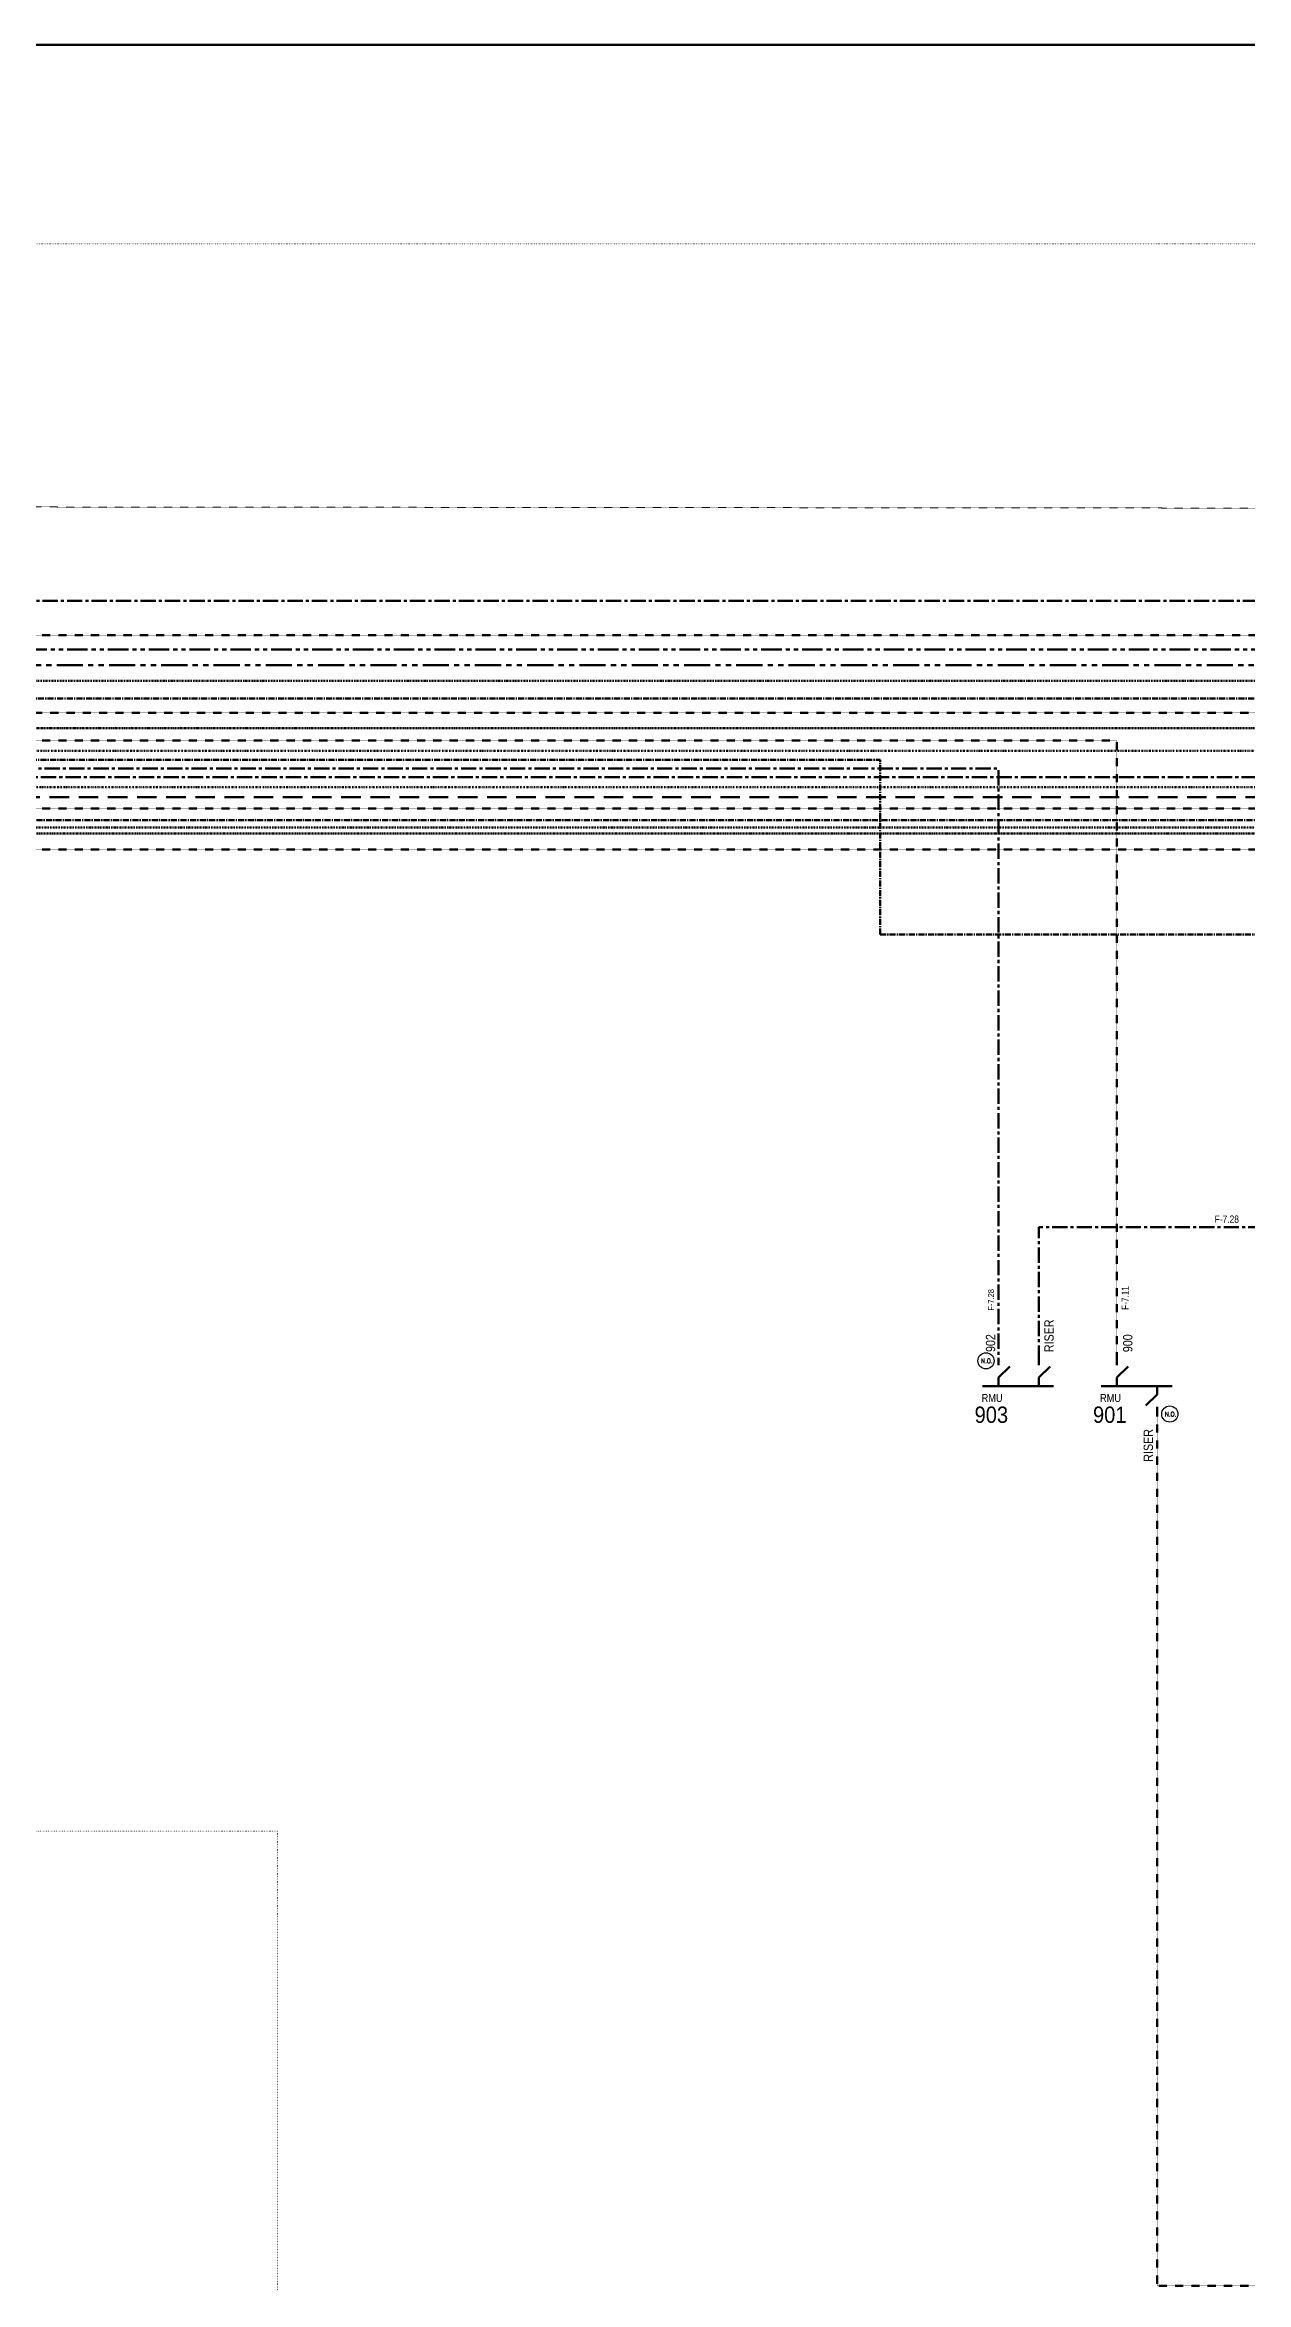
# Model space of a CAD drawing. Header units: metres. Extents: x 65984 to 144644, y -19036 to 23726.
# Drawn here: x 121924 to 122660, y 21464 to 22835 of the extents above; entities that cross this region are included whole.
import ezdxf
from ezdxf.enums import TextEntityAlignment as Align

# ---------------------------------------------------------------- set-up
doc = ezdxf.new("R2010")
doc.units = ezdxf.units.M
doc.header["$MEASUREMENT"] = 0
for name, pattern in [('( Center )', [2, 1.25, -0.25, 0.25, -0.25]), ('( Phantom )', [2.5, 1.25, -0.25, 0.25, -0.25, 0.25, -0.25]), ('DGN Style 1', [0.6, 0, -0.6]), ('DGN Style 3', [0.013877, 0, -0.013877]), ('DGN Style 4', [1.6, 0.8, -0.4, 0, -0.4]), ('DGN Style 6', [1.9, 0.7, -0.4, 0, -0.4, 0, -0.4]), ('DGN Style 7', [2, 0.9, -0.4, 0.3, -0.4]), ('HIDDEN2', [2381.25, 1587.5, -793.75])]:
    doc.linetypes.add(name, pattern=pattern)
doc.layers.get('0').update_dxf_attribs({"color": 95, "lineweight": 40})
for name, color, linetype, lineweight in [('d_eos', 111, 'Continuous', 40), ('d_eos no', 121, 'Continuous', 40), ('d_grid line', 7, 'DGN Style 1', 0), ('d_switch', 95, 'Continuous', 40), ('d_ug cable', 95, 'Continuous', 40), ('d_ug main line', 95, 'Continuous', 40), ('d_ug tf', 1, 'Continuous', 40), ('FDR  1  16', 234, 'Continuous', 40), ('Level 37', 7, 'Continuous', 0), ('O H MAIN FEEDER', 4, 'Continuous', 100), ('SW N O', 114, 'Continuous', 30)]:
    doc.layers.add(name, color=color, linetype=linetype, lineweight=lineweight)
doc.styles.add('Style-Arial', font='arial.ttf')
doc.styles.add('Style-ENGINEERING', font='ENGINEERING.shx')
doc.styles.add('Style-msdefault', font='msdefault.shx')
doc.styles.add('Style-STANDARD', font='STANDARD.shx')

# ---------------------------------------------------------------- blocks, each defined once
blk = doc.blocks.new('*U967')
at = {"layer": 'SW N O', "color": 3, "ltscale": 0.426762}
blk.add_circle((0, 0), 16.8, dxfattribs=at)
at = {"layer": 'SW N O', "color": 3, "style": 'Style-STANDARD'}
blk.add_text('N.O.', height=9.6, dxfattribs=at).set_placement((1.7, -0.2), align=Align.MIDDLE_CENTER)

msp = doc.modelspace()

# ---------------------------------------------------------------- linework, layer by layer
at = {"color": 7, "linetype": '( Phantom )', "lineweight": 106, "ltscale": 12.802868, "flags": 128}
msp.add_lwpolyline([(125652, 21392.2), (125652, 21375.1), (125221.9, 21375.1), (125221.9, 22454.8), (114309.9, 22454.8), (114309.9, 20185.2)], dxfattribs=at)
at = {"color": 7, "linetype": 'DGN Style 3', "lineweight": 140, "flags": 128}
msp.add_lwpolyline([(125438.9, 21093.7), (125438.9, 21073.4), (125198.6, 21073.4), (125198.6, 22425.7), (114384.5, 22425.7), (114384.5, 20185.2)], dxfattribs=at)
at = {"layer": 'd_eos', "color": 7, "linetype": 'Continuous', "lineweight": 211, "ltscale": 0.638341}
for p, q in [((122508.3, 22026.1), (122508.3, 22028.9)), ((122508.3, 22018.6), (122515.3, 22025.4)), ((122533, 22026.1), (122533, 22028.9)), ((122533, 22018.6), (122540, 22025.4)), ((122580.8, 22026.1), (122580.8, 22028.9)), ((122580.8, 22018.6), (122587.8, 22025.4)), ((122508.3, 22014), (122508.3, 22018.6)), ((122533, 22014), (122533, 22018.6)), ((122580.8, 22014), (122580.8, 22018.6)), ((122605.5, 22008.2), (122598.5, 22001.4)), ((122605.5, 22012.8), (122605.5, 22008.2)), ((122605.5, 22000.7), (122605.5, 21997.9))]:
    msp.add_line(p, q, dxfattribs=at)
at = {"layer": 'd_eos', "color": 7, "linetype": 'Continuous', "lineweight": 211, "ltscale": 0.54966}
for p, q in [((122498.6, 22013.2), (122542.1, 22013.2)), ((122571.1, 22013.2), (122614.6, 22013.2))]:
    msp.add_line(p, q, dxfattribs=at)
at = {"layer": 'd_grid line', "color": 7, "linetype": 'DGN Style 1', "lineweight": 0, "flags": 128}
for points in [[(133459.3, 19332.1), (133459.3, 22713), (107396.8, 22713), (107396.8, 19332.1)], [(122066.8, 21740.8), (121621.1, 21740.8), (121621.1, 20794.9), (122066.8, 20794.9)]]:
    msp.add_lwpolyline(points, close=True, dxfattribs=at)
at = {"layer": 'd_ug cable', "color": 1, "linetype": 'DGN Style 3', "lineweight": 0}
msp.add_line((107935.2, 22564.4), (133669.6, 22541.1), dxfattribs=at)
at = {"layer": 'd_ug cable', "color": 3, "linetype": 'DGN Style 3', "lineweight": 100, "flags": 128}
for points in [[(122580.8, 22028.9), (122580.8, 22408.7), (114426.3, 22408.7), (114426.3, 20316.3), (114440.7, 20316.3), (114440.7, 20304.2)], [(122605.5, 21997.9), (122605.5, 21462.2), (123333.1, 21462.2), (123333.1, 21409.9)]]:
    msp.add_lwpolyline(points, dxfattribs=at)
at = {"layer": 'd_ug cable', "color": 206, "linetype": 'DGN Style 3', "lineweight": 100, "flags": 128}
msp.add_lwpolyline([(116176.4, 20628.2), (116176.4, 20750.7), (116176.2, 20750.7), (116176.2, 20751.9), (115709.1, 20751.9), (115709.1, 20898.3), (115443.6, 20898.3), (115443.6, 22367.1), (125153.1, 22367.1), (125153.1, 21679.5), (125516.2, 21679.5), (125516.2, 21661.2)], dxfattribs=at)
at = {"layer": 'd_ug cable', "color": 251, "linetype": 'DGN Style 3', "lineweight": 100, "flags": 128}
msp.add_lwpolyline([(116822.6, 20861.1), (116854.8, 20861.1), (116854.8, 20884.9), (116988.6, 20884.9), (116988.6, 22342), (125130.4, 22342), (125130.4, 21815.4), (125262.4, 21815.4)], dxfattribs=at)
at = {"layer": 'd_ug main line', "color": 22, "linetype": '( Phantom )', "lineweight": 100, "ltscale": 10, "flags": 128}
msp.add_lwpolyline([(125479.8, 20968.6), (125479.8, 20987.3), (125233.2, 20987.3), (125233.2, 22464.4), (114290.4, 22464.4), (114290.4, 20185.2)], dxfattribs=at)
at = {"layer": 'd_ug main line', "color": 121, "linetype": 'DGN Style 3', "lineweight": 140, "flags": 128}
msp.add_lwpolyline([(125500.3, 21632.8), (125500.3, 21569.2), (125184.7, 21569.2), (125184.7, 22473.3), (115028.9, 22473.3), (115028.9, 20483.6)], dxfattribs=at)
at = {"layer": 'd_ug main line', "color": 157, "linetype": 'DGN Style 4', "lineweight": 140, "flags": 128}
msp.add_lwpolyline([(125418, 21017.4), (125418, 21004.7), (125214.8, 21004.7), (125214.8, 22445.3), (114327.5, 22445.3), (114327.5, 20185.2)], dxfattribs=at)
at = {"layer": 'd_ug main line', "color": 174, "linetype": '( Center )', "lineweight": 140, "ltscale": 2.94, "flags": 128}
for points in [[(125524.7, 21248.6), (125524.7, 21213.5), (125207, 21213.5), (125207, 22434.5), (114346, 22434.5), (114346, 20185.2)], [(125145.2, 22359.9), (115450.8, 22359.9), (115450.8, 20910), (116755.3, 20910), (116755.3, 20829.4)]]:
    msp.add_lwpolyline(points, dxfattribs=at)
at = {"layer": 'd_ug main line', "color": 200, "linetype": 'DGN Style 7', "lineweight": 80, "flags": 128}
msp.add_lwpolyline([(125307.5, 21308), (125307.5, 21295.5), (125190.6, 21295.5), (125190.6, 22416.2), (114403, 22416.2), (114403, 20185.2)], dxfattribs=at)
at = {"layer": 'd_ug main line', "color": 22, "linetype": 'DGN Style 6', "lineweight": 140, "flags": 128}
msp.add_lwpolyline([(125618.3, 21115.9), (125618.3, 21061.7), (125180.5, 21061.7), (125180.5, 22402.4), (114450, 22402.4), (114450, 20327), (114594.3, 20327), (114594.3, 20185)], dxfattribs=at)
at = {"layer": 'd_ug main line', "color": 6, "linetype": '( Center )', "lineweight": 140, "ltscale": 2.94, "flags": 128}
for points in [[(122435.8, 22289.9), (122435.8, 22396.9), (114473.5, 22396.9), (114473.5, 20369.9), (114797.7, 20369.9), (114797.7, 20360.4)], [(122435.8, 22289.9), (123095, 22289.9)]]:
    msp.add_lwpolyline(points, dxfattribs=at)
at = {"layer": 'd_ug main line', "color": 36, "linetype": 'HIDDEN2', "lineweight": 70, "ltscale": 0.0075}
msp.add_lwpolyline([(125386.1, 22374), (115436.3, 22374), (115436.3, 20892.1), (115702.4, 20892.1), (115702.4, 20746.4), (116184.6, 20746.4), (116184.6, 20578.3), (116242, 20578.3), (116242, 20553.6)], dxfattribs=at)
at = {"layer": 'd_ug main line', "color": 191, "linetype": 'DGN Style 7', "lineweight": 140, "flags": 128}
msp.add_lwpolyline([(125136.6, 22351.8), (116982.3, 22351.8), (116982.3, 20302.9), (116982.3, 20302.9), (116982.3, 19904.8), (116245.1, 19904.8), (116245.1, 20043.3)], dxfattribs=at)
at = {"layer": 'd_ug tf', "color": 134, "linetype": 'DGN Style 4', "lineweight": 140, "flags": 128}
msp.add_lwpolyline([(116559.6, 20376.8), (116559.6, 20301.7), (116974.8, 20301.7), (116974.8, 22355.5), (125242.7, 22355.5), (125242.7, 22015), (125262.4, 22015)], dxfattribs=at)
at = {"layer": 'FDR  1  16', "color": 30, "linetype": '( Center )', "lineweight": 70, "ltscale": 7.500037, "flags": 128}
msp.add_lwpolyline([(125479.8, 22171.7), (125254.2, 22171.7), (125254.2, 22494.3), (115424.6, 22494.3), (115424.6, 20879.7), (115646.9, 20879.7), (115646.9, 20384.3), (115406.5, 20384.3), (115406.5, 19836.9), (115912, 19836.9), (115912, 19932.7)], dxfattribs=at)
at = {"layer": 'FDR  1  16', "color": 30, "linetype": '( Center )', "lineweight": 106, "ltscale": 7.500037, "flags": 128}
msp.add_lwpolyline([(114989.9, 20379.2), (114989.9, 20383.5), (114490.7, 20383.5), (114490.7, 22391.5), (122508.3, 22391.5), (122508.3, 22028.9)], dxfattribs=at)
at = {"layer": 'FDR  1  16', "color": 1, "linetype": '( Center )', "lineweight": 70, "ltscale": 7.500037, "flags": 128}
msp.add_lwpolyline([(115013, 20327.8), (115013, 20397.6), (114501.7, 20397.6), (114501.7, 22386.2), (125172.7, 22386.2), (125172.7, 21502.1), (125488.9, 21502.1)], dxfattribs=at)
at = {"layer": 'FDR  1  16', "color": 30, "linetype": 'DGN Style 6', "lineweight": 70, "flags": 128}
msp.add_lwpolyline([(125349.8, 21236.3), (125349.8, 21221.5), (125166.1, 21221.5), (125166.1, 22380.2), (114512.9, 22380.2), (114512.9, 20408.4), (115057.6, 20408.4), (115057.6, 20185)], dxfattribs=at)
at = {"layer": 'FDR  1  16', "color": 1, "linetype": '( Center )', "lineweight": 106, "ltscale": 7.500037, "flags": 128}
msp.add_lwpolyline([(122533, 22028.9), (122533, 22110.7), (122681.3, 22110.7)], dxfattribs=at)
at = {"layer": 'O H MAIN FEEDER', "color": 140, "lineweight": 211, "ltscale": 0.498271, "flags": 128}
msp.add_lwpolyline([(106943.9, 22834.8), (144644.1, 22834.8), (144644.1, 19389.5), (106943.9, 19389.5)], close=True, dxfattribs=at)

# ---------------------------------------------------------------- block references
at = {"layer": 'SW N O', "color": 3, "xscale": 0.2950694635422144, "yscale": 0.2950694635422144, "zscale": 0.2950694635422144}
for p in [(122500.7, 22028.8), (122613.2, 21996.2)]:
    msp.add_blockref('*U967', p, dxfattribs=at)

# ---------------------------------------------------------------- texts
at = {"layer": 'd_eos no', "color": 7, "linetype": 'Continuous', "lineweight": 140, "style": 'Style-Arial', "width": 0.88}
for s, p in [('903', (122493.7, 22000.8)), ('901', (122566.2, 22000.8))]:
    msp.add_text(s, height=10, dxfattribs=at).set_placement(p, align=Align.TOP_LEFT)
at = {"layer": 'd_switch', "color": 1, "linetype": 'Continuous', "lineweight": 30, "style": 'Style-ENGINEERING', "width": 0.857143}
msp.add_text('F-7.28', height=4.48, dxfattribs=at).set_placement((122640.7, 22117.8), align=Align.TOP_LEFT)
at = {"layer": 'd_switch', "color": 2, "linetype": 'Continuous', "lineweight": 30, "style": 'Style-ENGINEERING', "width": 0.857143}
for s, height, p in [('F-7.28', 3.68, (122501.9, 22059.5)), ('F-7.11', 4.4, (122583.7, 22060)), ('RISER', 5.72, (122536.4, 22034.1)), ('902', 5.72, (122500.6, 22034.2)), ('900', 5.72, (122584.6, 22034.1)), ('RISER', 5.72, (122597.2, 21967))]:
    msp.add_text(s, height=height, rotation=90, dxfattribs=at).set_placement(p, align=Align.TOP_LEFT)
at = {"layer": 'Level 37', "color": 7, "linetype": 'Continuous', "lineweight": 100, "style": 'Style-msdefault', "width": 0.86}
for p in [(122498, 22008.5), (122570.5, 22008.5)]:
    msp.add_text('RMU', height=4.9, dxfattribs=at).set_placement(p, align=Align.TOP_LEFT)

doc.saveas('drawing.dxf')
